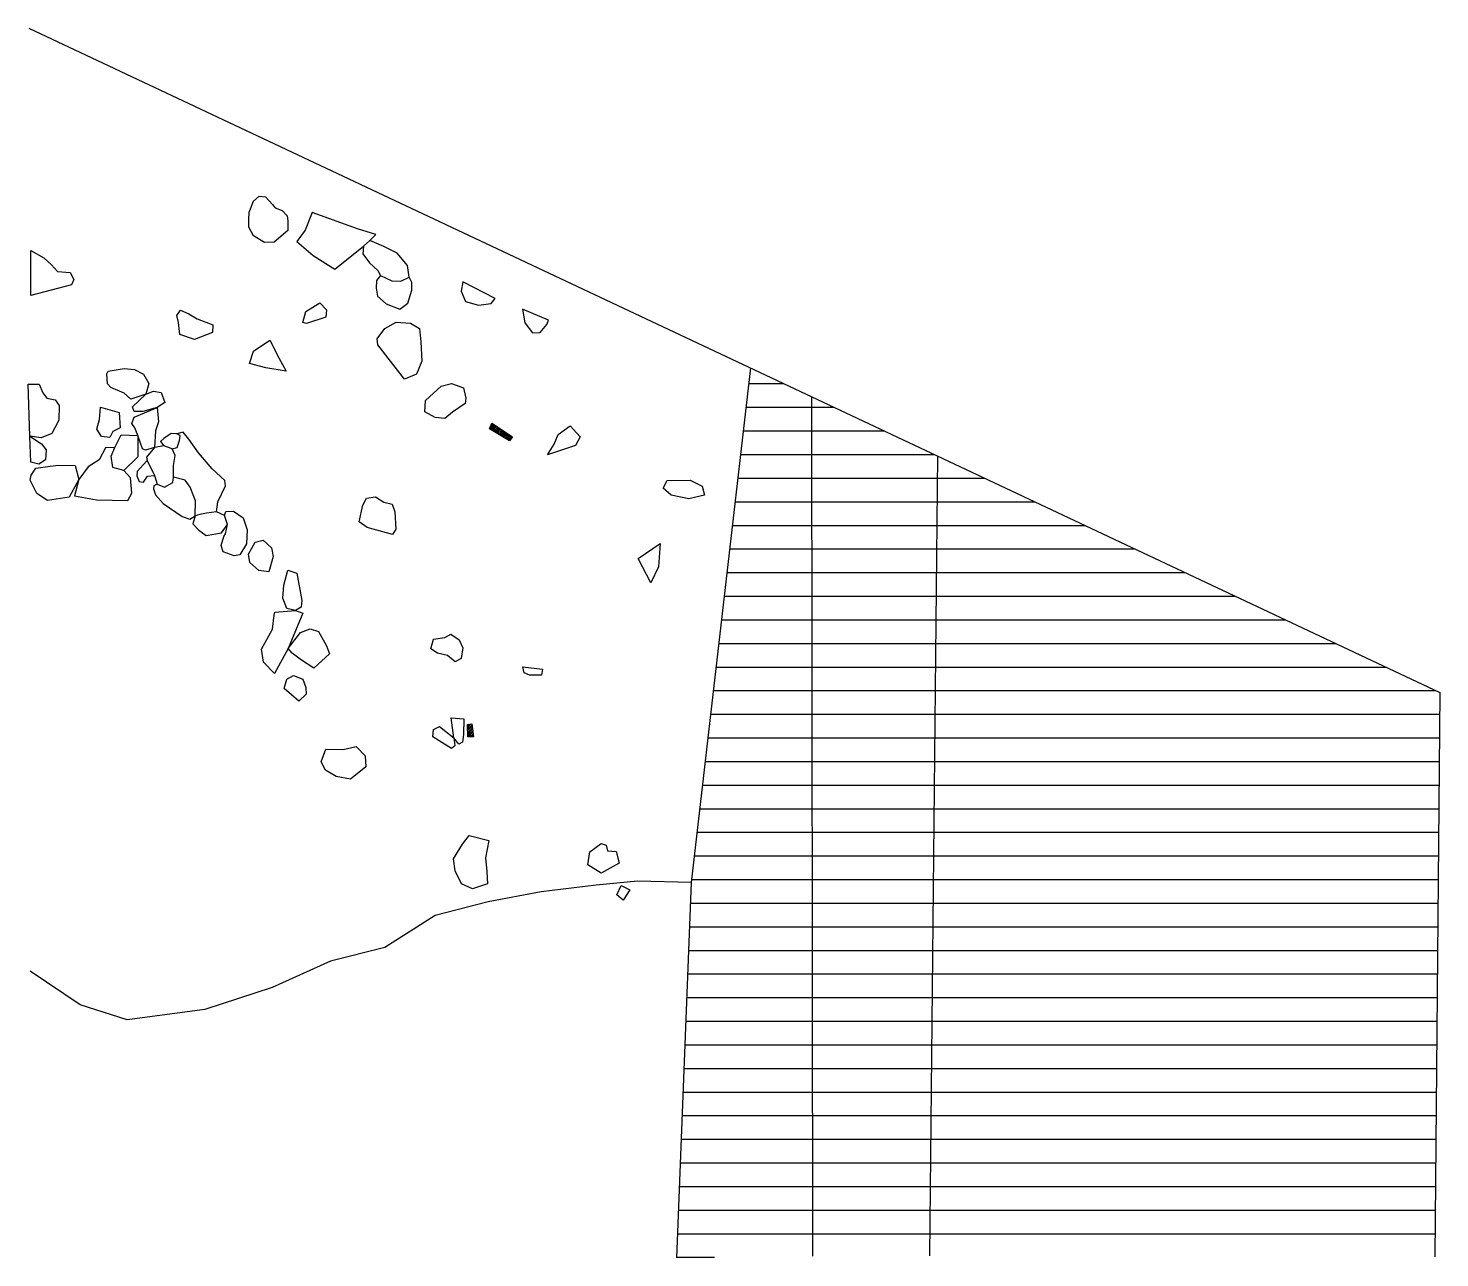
# Model space of a CAD drawing. Header units: metres. Extents: x -12.5 to -9.51, y -14.2 to -11.6.
import ezdxf

# ---------------------------------------------------------------- set-up
doc = ezdxf.new("R2010")
doc.units = ezdxf.units.M
doc.header["$LTSCALE"] = 25
doc.header["$MEASUREMENT"] = 0
doc.linetypes.add('STRICHPUNKTX2', pattern=[2, 1, -0.5, 0, -0.5])
doc.layers.get('0').update_dxf_attribs({"linetype": 'CONTINUOUS'})
for name, color, linetype in [('BEFUND', 1, 'CONTINUOUS'), ('BEFUNDSCHRAFF', 1, 'CONTINUOUS'), ('GRABUNGSGRENZE', 3, 'STRICHPUNKTX2'), ('KNOCHEN', 2, 'CONTINUOUS'), ('KNOCHENSCHRAFF', 2, 'CONTINUOUS'), ('STEINE', 4, 'CONTINUOUS')]:
    doc.layers.add(name, color=color, linetype=linetype)

# ---------------------------------------------------------------- blocks, each defined once
blk = doc.blocks.new('*X1')
at = {"color": 0}
for p, q in [((-1252.62, -1244.49), (-1251.76, -1243.62)), ((-1252.47, -1244.69), (-1251.54, -1243.77)), ((-1252.37, -1243.88), (-1251.97, -1243.48)), ((-1252.25, -1244.82), (-1251.33, -1243.91)), ((-1252.03, -1244.95), (-1251.12, -1244.05)), ((-1251.8, -1245.08), (-1250.9, -1244.19)), ((-1251.58, -1245.21), (-1250.69, -1244.33)), ((-1251.35, -1245.34), (-1250.48, -1244.47)), ((-1251.13, -1245.47), (-1250.27, -1244.61)), ((-1250.91, -1245.6), (-1250.05, -1244.75)), ((-1250.68, -1245.73), (-1249.84, -1244.89)), ((-1250.46, -1245.86), (-1249.63, -1245.03)), ((-1250.24, -1245.99), (-1249.41, -1245.17)), ((-1250.01, -1246.12), (-1249.2, -1245.31)), ((-1249.79, -1246.25), (-1248.99, -1245.45)), ((-1249.57, -1246.38), (-1248.78, -1245.59)), ((-1249.34, -1246.51), (-1248.56, -1245.73)), ((-1249.12, -1246.64), (-1248.35, -1245.88)), ((-1248.9, -1246.77), (-1248.14, -1246.02)), ((-1248.67, -1246.9), (-1247.92, -1246.16)), ((-1248.45, -1247.03), (-1248.05, -1246.64)), ((-1257.3, -1307.5), (-1256.9, -1307.1)), ((-1257.28, -1307.84), (-1256.48, -1307.04)), ((-1257.27, -1308.18), (-1256.32, -1307.23)), ((-1257.26, -1308.52), (-1256.28, -1307.55)), ((-1257.24, -1308.86), (-1256.25, -1307.87)), ((-1257.23, -1309.2), (-1256.21, -1308.19)), ((-1257.22, -1309.54), (-1256.18, -1308.5)), ((-1257.09, -1309.77), (-1256.14, -1308.82)), ((-1256.73, -1309.77), (-1256.11, -1309.14)), ((-1256.38, -1309.77), (-1256.07, -1309.46))]:
    blk.add_line(p, q, dxfattribs=at)
blk = doc.blocks.new('*X2')
at = {"color": 0}
for p, q in [((-1097.74, -1235), (-1090.3, -1235)), ((-1098.32, -1240), (-1084.44, -1240)), ((-1084.44, -1240), (-1079.68, -1240)), ((-1098.9, -1245), (-1084.43, -1245)), ((-1084.43, -1245), (-1069.06, -1245)), ((-1099.48, -1250), (-1084.42, -1250)), ((-1084.42, -1250), (-1058.44, -1250)), ((-1100.06, -1255), (-1084.42, -1255)), ((-1084.42, -1255), (-1057.85, -1255)), ((-1057.85, -1255), (-1047.82, -1255)), ((-1100.63, -1260), (-1084.41, -1260)), ((-1084.41, -1260), (-1057.9, -1260)), ((-1057.9, -1260), (-1037.21, -1260)), ((-1101.21, -1265), (-1084.41, -1265)), ((-1084.41, -1265), (-1057.95, -1265)), ((-1057.95, -1265), (-1026.59, -1265)), ((-1101.79, -1270), (-1084.4, -1270)), ((-1084.4, -1270), (-1057.99, -1270)), ((-1057.99, -1270), (-1015.97, -1270)), ((-1102.37, -1275), (-1084.4, -1275)), ((-1084.4, -1275), (-1058.04, -1275)), ((-1058.04, -1275), (-1005.35, -1275)), ((-1102.95, -1280), (-1084.39, -1280)), ((-1084.39, -1280), (-1058.09, -1280)), ((-1058.09, -1280), (-994.74, -1280)), ((-1103.53, -1285), (-1084.39, -1285)), ((-1084.39, -1285), (-1058.14, -1285)), ((-1058.14, -1285), (-984.12, -1285)), ((-1104.1, -1290), (-1084.38, -1290)), ((-1084.38, -1290), (-1058.19, -1290)), ((-1058.19, -1290), (-973.5, -1290)), ((-1104.68, -1295), (-1084.38, -1295)), ((-1084.38, -1295), (-1058.24, -1295)), ((-1058.24, -1295), (-962.88, -1295)), ((-1105.26, -1300), (-1084.37, -1300)), ((-1084.37, -1300), (-1058.29, -1300)), ((-1058.29, -1300), (-952.26, -1300)), ((-1105.84, -1305), (-1084.37, -1305)), ((-1084.37, -1305), (-1058.34, -1305)), ((-1058.34, -1305), (-951.5, -1305)), ((-1106.42, -1310), (-1084.36, -1310)), ((-1084.36, -1310), (-1058.38, -1310)), ((-1058.38, -1310), (-951.55, -1310)), ((-1107, -1315), (-1084.36, -1315)), ((-1084.36, -1315), (-1058.43, -1315)), ((-1058.43, -1315), (-951.59, -1315)), ((-1107.57, -1320), (-1084.35, -1320)), ((-1084.35, -1320), (-1058.48, -1320)), ((-1058.48, -1320), (-951.64, -1320)), ((-1108.15, -1325), (-1084.35, -1325)), ((-1084.35, -1325), (-1058.53, -1325)), ((-1058.53, -1325), (-951.68, -1325)), ((-1108.73, -1330), (-1084.34, -1330)), ((-1084.34, -1330), (-1058.58, -1330)), ((-1058.58, -1330), (-951.72, -1330)), ((-1109.31, -1335), (-1084.34, -1335)), ((-1084.34, -1335), (-1058.63, -1335)), ((-1058.63, -1335), (-951.77, -1335)), ((-1109.89, -1340), (-1084.33, -1340)), ((-1084.33, -1340), (-1058.68, -1340)), ((-1058.68, -1340), (-951.81, -1340)), ((-1110.13, -1345), (-1084.33, -1345)), ((-1084.33, -1345), (-1058.72, -1345)), ((-1058.72, -1345), (-951.86, -1345)), ((-1110.33, -1350), (-1084.32, -1350)), ((-1084.32, -1350), (-1058.77, -1350)), ((-1058.77, -1350), (-951.9, -1350)), ((-1110.52, -1355), (-1084.32, -1355)), ((-1084.32, -1355), (-1058.82, -1355)), ((-1058.82, -1355), (-951.95, -1355)), ((-1110.72, -1360), (-1084.31, -1360)), ((-1084.31, -1360), (-1058.87, -1360)), ((-1058.87, -1360), (-951.99, -1360)), ((-1110.92, -1365), (-1084.3, -1365)), ((-1084.3, -1365), (-1058.92, -1365)), ((-1058.92, -1365), (-952.04, -1365)), ((-1111.11, -1370), (-1084.3, -1370)), ((-1084.3, -1370), (-1058.97, -1370)), ((-1058.97, -1370), (-952.08, -1370)), ((-1111.31, -1375), (-1084.29, -1375)), ((-1084.29, -1375), (-1059.02, -1375)), ((-1059.02, -1375), (-952.12, -1375)), ((-1111.5, -1380), (-1084.29, -1380)), ((-1084.29, -1380), (-1059.06, -1380)), ((-1059.06, -1380), (-952.17, -1380)), ((-1111.7, -1385), (-1084.28, -1385)), ((-1084.28, -1385), (-1059.11, -1385)), ((-1059.11, -1385), (-952.21, -1385)), ((-1111.89, -1390), (-1084.28, -1390)), ((-1084.28, -1390), (-1059.16, -1390)), ((-1059.16, -1390), (-952.26, -1390)), ((-1112.09, -1395), (-1084.27, -1395)), ((-1084.27, -1395), (-1059.21, -1395)), ((-1059.21, -1395), (-952.3, -1395)), ((-1112.28, -1400), (-1084.27, -1400)), ((-1084.27, -1400), (-1059.26, -1400)), ((-1059.26, -1400), (-952.35, -1400)), ((-1112.48, -1405), (-1084.26, -1405)), ((-1084.26, -1405), (-1059.31, -1405)), ((-1059.31, -1405), (-952.39, -1405)), ((-1112.67, -1410), (-1084.26, -1410)), ((-1084.26, -1410), (-1059.36, -1410)), ((-1059.36, -1410), (-952.44, -1410)), ((-1112.87, -1415), (-1084.25, -1415)), ((-1084.25, -1415), (-1059.41, -1415)), ((-1059.41, -1415), (-952.48, -1415)), ((-1113.06, -1420), (-1104.99, -1420))]:
    blk.add_line(p, q, dxfattribs=at)

msp = doc.modelspace()

# ---------------------------------------------------------------- linework, layer by layer
at = {"layer": 'BEFUND'}
for points in [[(-10.9736, -12.3167), (-11.0996, -13.4066), (-11.1307, -14.201)], [(-10.8444, -12.3776), (-10.8425, -14.1975)], [(-10.578, -12.503), (-10.5945, -14.1972)], [(-11.0996, -13.4066), (-11.2127, -13.4032), (-11.3008, -13.412), (-11.4168, -13.4259), (-11.5288, -13.4469), (-11.6413, -13.4761), (-11.7476, -13.5439), (-11.8627, -13.5726), (-11.9863, -13.6283), (-12.1288, -13.6753), (-12.2933, -13.6974), (-12.3926, -13.6655), (-12.4986, -13.5938)]]:
    msp.add_lwpolyline(points, dxfattribs=at)
at = {"layer": 'GRABUNGSGRENZE'}
msp.add_lwpolyline([(-12.5013, -11.5973), (-9.5146, -13.0038), (-9.5252, -14.1993)], dxfattribs=at)
at = {"layer": 'KNOCHEN'}
for points in [[(-11.5215, -12.4336), (-11.4777, -12.4626), (-11.4838, -12.4708), (-11.5266, -12.4459), (-11.5215, -12.4336)], [(-11.5731, -13.0717), (-11.5634, -13.0702), (-11.5604, -13.0976), (-11.5721, -13.0977), (-11.5731, -13.0717)]]:
    msp.add_lwpolyline(points, dxfattribs=at)
at = {"layer": 'STEINE'}
for points in [[(-12.0359, -12.003), (-12.0349, -11.9868), (-12.0262, -11.9633), (-12.014, -11.9531), (-12.0008, -11.9541), (-11.986, -11.9709), (-11.9799, -11.9775), (-11.9651, -11.9831), (-11.9549, -11.9948), (-11.9529, -12.005), (-11.9533, -12.0258), (-11.9823, -12.0503), (-12.0027, -12.0514), (-12.0256, -12.0371), (-12.0358, -12.0183), (-12.0359, -12.003)], [(-11.902, -11.9876), (-11.9167, -12.0248), (-11.934, -12.0492), (-11.8993, -12.0787), (-11.8539, -12.1072), (-11.7929, -12.0587), (-11.7797, -12.047), (-11.767, -12.0343), (-11.8057, -12.0221), (-11.902, -11.9876)], [(-12.4971, -12.0678), (-12.4701, -12.0836), (-12.4538, -12.0983), (-12.441, -12.1125), (-12.414, -12.1145), (-12.4064, -12.1293), (-12.4109, -12.141), (-12.4975, -12.1635), (-12.4971, -12.0678)], [(-11.7929, -12.0587), (-11.7944, -12.075), (-11.7806, -12.0938), (-11.7628, -12.1106), (-11.7572, -12.1208), (-11.7332, -12.132), (-11.7139, -12.133), (-11.6961, -12.1243), (-11.6997, -12.0998), (-11.7221, -12.0734), (-11.7501, -12.0592), (-11.7797, -12.047)], [(-11.7572, -12.1208), (-11.7653, -12.1315), (-11.7663, -12.1478), (-11.7632, -12.1646), (-11.7454, -12.1809), (-11.7158, -12.192), (-11.6991, -12.1798), (-11.6909, -12.1518), (-11.691, -12.1355), (-11.6961, -12.1243)], [(-11.583, -12.1343), (-11.5866, -12.1542), (-11.5774, -12.1761), (-11.5499, -12.1837), (-11.5229, -12.1806), (-11.5142, -12.1694), (-11.583, -12.1343)], [(-11.8854, -12.179), (-11.8716, -12.1938), (-11.8726, -12.209), (-11.9139, -12.2228), (-11.9215, -12.2203), (-11.9154, -12.1969), (-11.8854, -12.179)], [(-12.1629, -12.2023), (-12.145, -12.2125), (-12.1119, -12.2251), (-12.1129, -12.242), (-12.1506, -12.2568), (-12.1822, -12.2461), (-12.1847, -12.2207), (-12.1883, -12.2054), (-12.1802, -12.1942), (-12.1629, -12.2023)], [(-11.7641, -12.2552), (-11.7479, -12.2333), (-11.7239, -12.2195), (-11.6939, -12.222), (-11.6745, -12.2332), (-11.672, -12.2617), (-11.6699, -12.3025), (-11.681, -12.33), (-11.7065, -12.3407), (-11.7361, -12.3025), (-11.7626, -12.2675), (-11.7641, -12.2552)], [(-11.4562, -12.1922), (-11.4515, -12.2212), (-11.4352, -12.2421), (-11.4194, -12.242), (-11.4047, -12.2247), (-11.4011, -12.2155), (-11.4562, -12.1922)], [(-11.9912, -12.2576), (-11.9723, -12.2952), (-11.9565, -12.3237), (-11.9998, -12.3166), (-12.0344, -12.307), (-12.0258, -12.281), (-11.9912, -12.2576)], [(-12.3333, -12.3232), (-12.2997, -12.3176), (-12.2778, -12.3201), (-12.2589, -12.3297), (-12.2472, -12.3496), (-12.2538, -12.372), (-12.2854, -12.3827), (-12.2996, -12.37), (-12.3282, -12.3583), (-12.3353, -12.3502), (-12.3363, -12.3293), (-12.3333, -12.3232)], [(-12.5028, -12.3514), (-12.4799, -12.3509), (-12.4717, -12.3692), (-12.4636, -12.3804), (-12.4457, -12.3845), (-12.4371, -12.3962), (-12.438, -12.4272), (-12.4528, -12.4552), (-12.4757, -12.4644), (-12.4996, -12.4614), (-12.5028, -12.3514)], [(-12.2298, -12.4005), (-12.2604, -12.4086), (-12.2787, -12.4087), (-12.2823, -12.399), (-12.2538, -12.372), (-12.2375, -12.3658), (-12.2212, -12.3689), (-12.2135, -12.3897), (-12.2298, -12.4005)], [(-12.3495, -12.4001), (-12.3103, -12.4108), (-12.3082, -12.4433), (-12.3234, -12.4515), (-12.33, -12.4642), (-12.3479, -12.4622), (-12.3576, -12.4465), (-12.352, -12.4256), (-12.3495, -12.4001)], [(-12.2298, -12.4005), (-12.2267, -12.4305), (-12.2333, -12.4499), (-12.2353, -12.485), (-12.2547, -12.4906), (-12.2608, -12.4881), (-12.2705, -12.4596), (-12.2771, -12.4433), (-12.2832, -12.4346), (-12.2782, -12.4209), (-12.2298, -12.4005)], [(-12.3004, -12.534), (-12.3239, -12.5274), (-12.3275, -12.5034), (-12.3193, -12.4851), (-12.3061, -12.4581), (-12.2705, -12.4596), (-12.2709, -12.5049), (-12.3004, -12.534)], [(-12.1981, -12.488), (-12.1875, -12.4854), (-12.1824, -12.4702), (-12.1809, -12.46), (-12.188, -12.4559), (-12.2002, -12.4554), (-12.216, -12.4661), (-12.2231, -12.4722), (-12.216, -12.4814)], [(-12.1043, -12.6213), (-12.1012, -12.6004), (-12.085, -12.5663), (-12.0865, -12.5551), (-12.1136, -12.5307), (-12.1426, -12.4966), (-12.1625, -12.4676), (-12.1748, -12.4528), (-12.188, -12.4559)], [(-11.381, -12.4579), (-11.3555, -12.4395), (-11.3346, -12.4629), (-11.3443, -12.4807), (-11.4038, -12.5007), (-11.3891, -12.4778), (-11.381, -12.4579)], [(-12.4996, -12.4614), (-12.4746, -12.4777), (-12.4649, -12.4904), (-12.4664, -12.5113), (-12.4802, -12.5204), (-12.4975, -12.5164), (-12.4996, -12.4614)], [(-12.3193, -12.4851), (-12.3392, -12.4861), (-12.3529, -12.5111), (-12.3758, -12.5264), (-12.3956, -12.5529), (-12.4052, -12.5876)], [(-12.2353, -12.485), (-12.2521, -12.5054), (-12.2511, -12.513), (-12.2357, -12.5446), (-12.2296, -12.5629), (-12.2143, -12.5695), (-12.1965, -12.5593), (-12.195, -12.5481), (-12.1955, -12.5231), (-12.192, -12.5022), (-12.1981, -12.488), (-12.216, -12.4814), (-12.2353, -12.485)], [(-12.2511, -12.513), (-12.2597, -12.5222), (-12.2719, -12.536), (-12.2729, -12.5451), (-12.2678, -12.5573), (-12.2591, -12.5583), (-12.2505, -12.5456), (-12.2357, -12.5446)], [(-12.4964, -12.5439), (-12.4868, -12.5291), (-12.4562, -12.5245), (-12.4379, -12.5224), (-12.4033, -12.5234), (-12.3956, -12.5529), (-12.4164, -12.5901), (-12.4623, -12.5973), (-12.4847, -12.5826), (-12.4985, -12.5541), (-12.4964, -12.5439)], [(-12.4052, -12.5876), (-12.3584, -12.5962), (-12.2922, -12.5971), (-12.2836, -12.5818), (-12.2861, -12.5497), (-12.3004, -12.534)], [(-12.2296, -12.5629), (-12.2367, -12.5665), (-12.2377, -12.5726), (-12.2337, -12.5853), (-12.2173, -12.6041), (-12.1766, -12.631), (-12.1608, -12.6366), (-12.1491, -12.63), (-12.1486, -12.5979), (-12.1598, -12.5689), (-12.1706, -12.5547), (-12.195, -12.5481)], [(-11.1588, -12.5711), (-11.1502, -12.5553), (-11.1018, -12.5543), (-11.0758, -12.567), (-11.0712, -12.5858), (-11.1043, -12.594), (-11.142, -12.5864), (-11.1588, -12.5711)], [(-11.8023, -12.6423), (-11.7947, -12.6076), (-11.7866, -12.5923), (-11.7678, -12.5893), (-11.7499, -12.6009), (-11.7326, -12.6055), (-11.727, -12.6213), (-11.7249, -12.6584), (-11.732, -12.6691), (-11.785, -12.6545), (-11.8023, -12.6423)], [(-12.1491, -12.63), (-12.1541, -12.6468), (-12.1414, -12.6605), (-12.1261, -12.6712), (-12.094, -12.6661), (-12.0813, -12.6482), (-12.087, -12.6294), (-12.1043, -12.6213), (-12.1257, -12.6244), (-12.1394, -12.6274), (-12.1491, -12.63)], [(-12.087, -12.6294), (-12.0844, -12.6207), (-12.0686, -12.6202), (-12.0477, -12.6339), (-12.0396, -12.6594), (-12.041, -12.6889), (-12.0548, -12.7124), (-12.0665, -12.7144), (-12.0899, -12.7058), (-12.0945, -12.6925), (-12.0884, -12.6737), (-12.0849, -12.6681), (-12.0813, -12.6482)], [(-12.0364, -12.7108), (-12.0227, -12.6858), (-12.0054, -12.6817), (-11.9881, -12.6975), (-11.984, -12.7158), (-11.9936, -12.7484), (-12.0145, -12.7454), (-12.0339, -12.7286), (-12.0364, -12.7108)], [(-11.2116, -12.7199), (-11.1648, -12.6888), (-11.1683, -12.7382), (-11.185, -12.7718), (-11.2116, -12.7199)], [(-11.9529, -12.7448), (-11.934, -12.7514), (-11.9238, -12.8094), (-11.9248, -12.8232), (-11.937, -12.8303), (-11.9553, -12.8263), (-11.964, -12.8044), (-11.9615, -12.7769), (-11.9529, -12.7448)], [(-11.937, -12.8303), (-11.9217, -12.8359), (-11.9527, -12.9108), (-11.9816, -12.9638), (-12.0046, -12.9399), (-12.0092, -12.9124), (-11.9858, -12.8696), (-11.9823, -12.8401), (-11.9808, -12.8339), (-11.937, -12.8303)], [(-11.944, -12.921), (-11.9527, -12.9108), (-11.9262, -12.8766), (-11.9059, -12.8695), (-11.888, -12.8751), (-11.8712, -12.9051), (-11.8651, -12.9219), (-11.8981, -12.9525), (-11.9241, -12.9357), (-11.944, -12.921)], [(-11.6502, -12.9114), (-11.6452, -12.891), (-11.6212, -12.8874), (-11.608, -12.8808), (-11.5902, -12.8925), (-11.5825, -12.9093), (-11.5865, -12.9322), (-11.5993, -12.9388), (-11.6151, -12.9256), (-11.6365, -12.9206), (-11.6502, -12.9114)], [(-11.9612, -12.9953), (-11.9551, -12.976), (-11.9409, -12.9683), (-11.9215, -12.9754), (-11.9149, -12.9937), (-11.9143, -13.0075), (-11.9296, -13.0223), (-11.9612, -12.9953)], [(-11.4557, -12.9498), (-11.4139, -12.9544), (-11.4164, -12.9671), (-11.4414, -12.9676), (-11.4531, -12.9626), (-11.4557, -12.9498)], [(-11.6021, -13.1002), (-11.6073, -13.0575), (-11.5803, -13.06), (-11.5817, -13.0926), (-11.5838, -13.1089), (-11.5909, -13.1135), (-11.6021, -13.1002)], [(-11.6021, -13.1002), (-11.5995, -13.117), (-11.6067, -13.1227), (-11.6326, -13.1064), (-11.6464, -13.0978), (-11.6449, -13.082), (-11.6322, -13.0758), (-11.6021, -13.1002)], [(-11.873, -13.124), (-11.8363, -13.125), (-11.8088, -13.1183), (-11.7894, -13.1382), (-11.7879, -13.1611), (-11.8204, -13.1876), (-11.851, -13.182), (-11.8734, -13.1683), (-11.8826, -13.151), (-11.873, -13.124)], [(-11.5692, -13.3069), (-11.528, -13.3171), (-11.5346, -13.3542), (-11.532, -13.3827), (-11.5309, -13.4092), (-11.5625, -13.42), (-11.5854, -13.4088), (-11.5992, -13.3818), (-11.6023, -13.3564), (-11.5835, -13.3253), (-11.5692, -13.3069)], [(-11.3181, -13.3687), (-11.3141, -13.3412), (-11.2902, -13.3239), (-11.279, -13.3269), (-11.2764, -13.3391), (-11.2581, -13.3406), (-11.2519, -13.3651), (-11.2896, -13.3865), (-11.3181, -13.3687)], [(-11.2473, -13.4129), (-11.2295, -13.4215), (-11.2432, -13.4435), (-11.2569, -13.4323), (-11.2473, -13.4129)]]:
    msp.add_lwpolyline(points, dxfattribs=at)
msp.add_lwpolyline([(-11.6616, -12.3854), (-11.6286, -12.3554), (-11.6067, -12.3497), (-11.5817, -12.3589), (-11.5766, -12.3808), (-11.5781, -12.392), (-11.6045, -12.4103), (-11.6208, -12.4236), (-11.6412, -12.4216), (-11.6631, -12.4094)], close=True, dxfattribs=at)

# ---------------------------------------------------------------- block references
at = {"layer": 'BEFUNDSCHRAFF', "xscale": 0.01, "yscale": 0.01, "zscale": 0.01}
msp.add_blockref('*X2', (0, 0), dxfattribs=at)
at = {"layer": 'KNOCHENSCHRAFF', "xscale": 0.01, "yscale": 0.01, "zscale": 0.01}
msp.add_blockref('*X1', (1, 0), dxfattribs=at)

doc.saveas('drawing.dxf')
